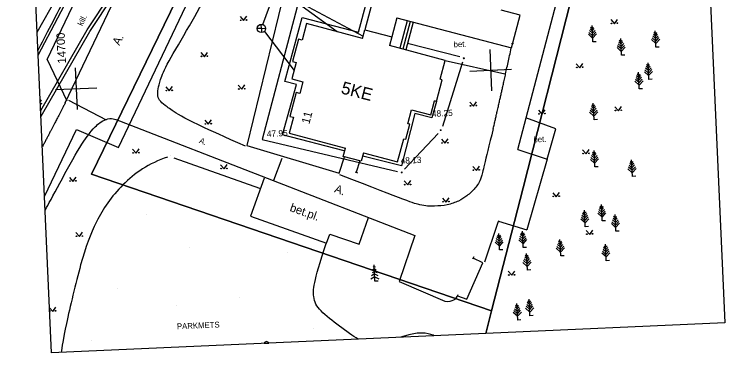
# Model space of a CAD drawing. Extents: x 641842 to 641928, y 6455750 to 6455871.
# Drawn here: x 641842.3 to 641928, y 6455750.4 to 6455791.2 of the extents above; entities that cross this region are included whole.
import ezdxf

# ---------------------------------------------------------------- set-up
doc = ezdxf.new("R2010")
doc.units = 0
for name, color, linetype in [('60', 7, 'Continuous'), ('9', 7, 'Continuous'), ('HALJASTUS', 7, 'Continuous'), ('Level 1', 7, 'Continuous'), ('Level 13', 7, 'Continuous'), ('Level 15', 7, 'Continuous'), ('Level 17', 7, 'Continuous'), ('Level 18', 7, 'Continuous'), ('Level 19', 7, 'Continuous'), ('Level 20', 7, 'Continuous'), ('Level 22', 7, 'Continuous'), ('Level 24', 7, 'Continuous'), ('Level 27', 7, 'Continuous'), ('Level 29', 7, 'Continuous'), ('Level 30', 7, 'Continuous'), ('Level 34', 7, 'Continuous'), ('Level 35', 7, 'Continuous'), ('Level 36', 7, 'Continuous'), ('Level 38', 7, 'Continuous'), ('Level 4', 7, 'Continuous'), ('Level 40', 7, 'Continuous'), ('Level 41', 7, 'Continuous'), ('Level 47', 7, 'Continuous'), ('Level 49', 7, 'Continuous'), ('Level 5', 7, 'Continuous'), ('Level 53', 7, 'Continuous'), ('Level 54', 7, 'Continuous'), ('Level 6', 7, 'Continuous'), ('Level 7', 7, 'Continuous'), ('PINNAD', 7, 'Continuous'), ('TEXT', 7, 'Continuous')]:
    doc.layers.add(name, color=color, linetype=linetype)

# ---------------------------------------------------------------- blocks, each defined once
blk = doc.blocks.new('VKOR20')
at = {"layer": 'Level 4'}
for p, q in [((0, 2500), (0, -2500)), ((-2500, 0), (2500, 0))]:
    blk.add_line(p, q, dxfattribs=at)
blk = doc.blocks.new('KMAND6')
at = {"layer": 'Level 7'}
for p, q in [((0, 1600), (-181.08, 1781.08)), ((0, 0), (0, 2000)), ((0, 1600), (181.08, 1781.08)), ((0, 450), (-491.89, 941.89)), ((0, 750), (-410.81, 1160.81)), ((0, 1050), (-329.73, 1379.73)), ((0, 1350), (-248.65, 1598.65)), ((0, 1350), (248.65, 1598.65)), ((0, 1050), (329.73, 1379.73)), ((0, 750), (410.81, 1160.81)), ((0, 450), (491.89, 941.89)), ((400, 0), (0, 0))]:
    blk.add_line(p, q, dxfattribs=at)
blk = doc.blocks.new('KVPOS2')
at = {"layer": 'PINNAD'}
for p, q in [((0, 3), (1, 3)), ((0, 3), (0, 2)), ((0, 3), (0, 0)), ((1, 3), (1, 2))]:
    blk.add_line(p, q, dxfattribs=at)
blk.add_circle((0, 0), 0.2, dxfattribs=at)
blk.add_arc((1, 2), 0.2, 179.93931, 0.0607, dxfattribs=at)
blk = doc.blocks.new('KMNOO2')
at = {"layer": 'HALJASTUS'}
for p in [(0, 0), (3, 0), (3, 0)]:
    blk.add_line(p, (3, 0), dxfattribs=at)
blk = doc.blocks.new('KKANK4')
at = {"layer": 'Level 22'}
for q in [(-500, 0), (0, 500), (500, 0), (0, -500)]:
    blk.add_line((0, 0), q, dxfattribs=at)
blk.add_circle((0, 0), 500, dxfattribs=at)
blk = doc.blocks.new('KKUUS6')
at = {"layer": 'Level 7'}
for p, q in [((0, 1800), (-125.94, 1730.03)), ((0, 0), (0, 2000)), ((0, 1800), (125.94, 1730.03)), ((0, 900), (-383.96, 686.69)), ((0, 1200), (-297.95, 1034.47)), ((0, 1500), (-211.95, 1382.25)), ((0, 1500), (211.95, 1382.25)), ((0, 1200), (297.95, 1034.47)), ((0, 900), (383.96, 686.69)), ((0, 550), (-475.29, 285.95)), ((0, 550), (475.29, 285.95)), ((400, 0), (0, 0))]:
    blk.add_line(p, q, dxfattribs=at)
blk = doc.blocks.new('KMETS0')
at = {"layer": 'PINNAD'}
blk.add_circle((0, 0), 0.311, dxfattribs=at)
blk = doc.blocks.new('KSRP')
at = {"layer": '60'}
for q in [(-35, 35), (-35, -35), (35, 35), (35, -35)]:
    blk.add_line((0, 0), q, dxfattribs=at)
for points in [[(-35, -35), (0, 0), (-35, 35)], [(35, 35), (0, 0), (35, -35)]]:
    blk.add_lwpolyline(points, dxfattribs=at)
blk.add_circle((0, 0), 50, dxfattribs=at)
for start, end in [(135.00107, 225.00005), (315.00094, 45.0001)]:
    blk.add_arc((0, 0), 50, start, end, dxfattribs=at)
blk = doc.blocks.new('KDREKA')
at = {"layer": '9'}
for p, q in [((-46, 20), (46, 20)), ((-20, 46), (-20, -46)), ((20, 46), (20, -46)), ((-46, -20), (46, -20))]:
    blk.add_line(p, q, dxfattribs=at)
blk.add_circle((0, 0), 50, dxfattribs=at)
blk = doc.blocks.new('KMURU5')
at = {"layer": 'Level 15'}
for p, q in [((-403, 505), (0, 0)), ((0, 0), (397, 505))]:
    blk.add_line(p, q, dxfattribs=at)
for centre, radius in [((-353, 55), 42.8), ((347, 55), 45.2)]:
    blk.add_circle(centre, radius, dxfattribs=at)
blk = doc.blocks.new('KKORI3')
at = {"layer": 'TEXT'}
for p, q in [((-2.5, 0), (2.5, 0)), ((0, 2.5), (0, -2.5))]:
    blk.add_line(p, q, dxfattribs=at)

msp = doc.modelspace()

# ---------------------------------------------------------------- linework, layer by layer
at = {"layer": 'Level 1'}
for p, q in [((641888.006, 6455802.428), (641884.601, 6455789.332)), ((641903.302, 6455791.11), (641901.012, 6455791.705)), ((641888.428, 6455790.761), (641887.82, 6455788.476)), ((641888.428, 6455790.761), (641902.275, 6455787.16)), ((641902.275, 6455787.16), (641903.302, 6455791.11)), ((641877.572, 6455790.087), (641877.041, 6455788.093)), ((641884.324, 6455788.292), (641877.572, 6455790.087)), ((641884.324, 6455788.292), (641884.601, 6455789.332)), ((641884.601, 6455789.332), (641887.82, 6455788.476)), ((641876.605, 6455788.21), (641875.888, 6455785.517)), ((641877.041, 6455788.093), (641876.605, 6455788.21)), ((641887.82, 6455788.476), (641887.544, 6455787.436)), ((641894.277, 6455785.645), (641887.544, 6455787.436)), ((641876.325, 6455785.401), (641875.793, 6455783.399)), ((641875.888, 6455785.517), (641876.325, 6455785.401)), ((641893.672, 6455783.371), (641894.277, 6455785.645)), ((641875.793, 6455783.399), (641877.134, 6455783.043)), ((641877.134, 6455783.043), (641876.758, 6455781.632)), ((641893.229, 6455780.699), (641893.922, 6455783.305)), ((641893.922, 6455783.305), (641893.672, 6455783.371)), ((641876.317, 6455781.749), (641875.557, 6455778.891)), ((641876.758, 6455781.632), (641876.317, 6455781.749)), ((641892.524, 6455779.054), (641892.979, 6455780.766)), ((641893.229, 6455780.699), (641892.979, 6455780.766)), ((641889.764, 6455778.002), (641890.208, 6455779.67)), ((641890.208, 6455779.67), (641892.524, 6455779.054)), ((641875.998, 6455778.774), (641875.489, 6455776.86)), ((641875.557, 6455778.891), (641875.998, 6455778.774)), ((641889.533, 6455776.123), (641890.015, 6455777.935)), ((641890.015, 6455777.935), (641889.764, 6455778.002)), ((641875.489, 6455776.86), (641882.26, 6455775.06)), ((641888.538, 6455773.39), (641889.28, 6455776.182)), ((641889.282, 6455776.189), (641889.533, 6455776.123)), ((641881.988, 6455774.037), (641882.26, 6455775.06)), ((641884.41, 6455774.488), (641884.138, 6455773.465)), ((641884.41, 6455774.488), (641888.538, 6455773.39)), ((641884.138, 6455773.465), (641881.988, 6455774.037))]:
    msp.add_line(p, q, dxfattribs=at)
at = {"layer": 'Level 15'}
for p, q in [((641845.492, 6455780.697), (641845.615, 6455780.869)), ((641848.882, 6455780.828), (641853.422, 6455778.47)), ((641874.699, 6455774.094), (641874.687, 6455774.061)), ((641861.555, 6455773.866), (641871.884, 6455770.24)), ((641874.59, 6455773.804), (641873.588, 6455771.151)), ((641846.607, 6455755.797), (641846.982, 6455755.368)), ((641846.982, 6455755.368), (641847.356, 6455755.891))]:
    msp.add_line(p, q, dxfattribs=at)
msp.add_lwpolyline([(641846.622, 6455755.45), (641846.626, 6455755.365)], dxfattribs=at)
for centre in [(641845.585, 6455780.418), (641847.326, 6455755.439)]:
    msp.add_circle(centre, 0.0452, dxfattribs=at)
msp.add_arc((641846.627, 6455755.408), 0.0428, 269.18904, 95.93946, dxfattribs=at)
for points in [[(641860.813, 6455773.98), (641858.591, 6455773.24), (641855.055, 6455770.782), (641852.029, 6455766.16), (641850.426, 6455761.677), (641848.365, 6455752.928), (641848.095, 6455751.015), (641848.015, 6455750.418)], [(641883.777, 6455752.02), (641883.139, 6455752.384), (641881.56, 6455753.562), (641878.999, 6455755.486), (641878.294, 6455756.982), (641878.361, 6455758.758), (641879.915, 6455763.557)], [(641892.943, 6455752.43), (641892.856, 6455752.466), (641891.85, 6455752.832), (641890.315, 6455752.698), (641889.15, 6455752.325), (641888.941, 6455752.251)]]:
    msp.add_open_spline(points, degree=3, dxfattribs=at)
at = {"layer": 'Level 17'}
msp.add_line((641897.703, 6455761.928), (641897.574, 6455761.658), dxfattribs=at)
msp.add_line((641897.703, 6455761.928), (641897.574, 6455761.658), dxfattribs=at)
msp.add_lwpolyline([(641895.76, 6455757.229), (641896.877, 6455756.822), (641898.803, 6455761.235), (641897.639, 6455761.793)], dxfattribs=at)
msp.add_lwpolyline([(641895.76, 6455757.229), (641896.877, 6455756.822), (641898.803, 6455761.235), (641897.639, 6455761.793)], dxfattribs=at)
at = {"layer": 'Level 18'}
for p, q in [((641889.68, 6455790.428), (641888.796, 6455787.103)), ((641890.038, 6455790.333), (641889.153, 6455787.008)), ((641890.395, 6455790.238), (641889.511, 6455786.912)), ((641894.277, 6455785.645), (641901.443, 6455784.034)), ((641907.6, 6455777.383), (641904.001, 6455778.694)), ((641906.573, 6455773.728), (641907.6, 6455777.383)), ((641883.979, 6455773.508), (641883.559, 6455772.137)), ((641883.415, 6455772.181), (641883.702, 6455772.093))]:
    msp.add_line(p, q, dxfattribs=at)
for points in [[(641882.111, 6455774.738), (641874.681, 6455776.671), (641876.35, 6455782.731), (641874.936, 6455783.104), (641877.046, 6455790.806), (641883.826, 6455789.03), (641885.59, 6455795.681)], [(641878.519, 6455793.298), (641874.958, 6455794.25), (641870.38, 6455775.378), (641881.496, 6455772.022), (641882.144, 6455773.994)], [(641893.229, 6455780.699), (641892.677, 6455778.729), (641890.615, 6455779.253), (641888.985, 6455772.901), (641884.343, 6455774.075)], [(641872.475, 6455771.451), (641870.829, 6455766.86), (641879.959, 6455763.606), (641880.378, 6455764.66), (641883.901, 6455763.464), (641885.015, 6455766.68)]]:
    msp.add_lwpolyline(points, dxfattribs=at)
at = {"layer": 'Level 24'}
for p, q in [((641872.279, 6455789.964), (641877.278, 6455803.32)), ((641872.48, 6455789.137), (641876.061, 6455784.408))]:
    msp.add_line(p, q, dxfattribs=at)
at = {"layer": 'Level 30'}
for p, q in [((641902.999, 6455774.895), (641909.683, 6455800.25)), ((641846.305, 6455785.767), (641848.675, 6455780.767)), ((641902.999, 6455774.895), (641906.573, 6455773.728)), ((641906.573, 6455773.728), (641904.097, 6455765.202)), ((641900.577, 6455765.957), (641898.998, 6455761.307)), ((641900.577, 6455765.957), (641898.998, 6455761.307)), ((641900.683, 6455766.27), (641900.577, 6455765.957)), ((641900.676, 6455766.249), (641904.097, 6455765.202))]:
    msp.add_line(p, q, dxfattribs=at)
for points in [[(641846.305, 6455785.767), (641851.927, 6455797.568), (641867.224, 6455830.291), (641877.682, 6455852.273)], [(641848.487, 6455780.51), (641858.375, 6455801.267), (641864.351, 6455813.372), (641873.204, 6455831.967), (641881.347, 6455849.65)], [(641855.015, 6455778.335), (641890.601, 6455764.504), (641888.707, 6455758.953), (641894.23, 6455756.585)]]:
    msp.add_lwpolyline(points, dxfattribs=at)
for points, degree in [([(641870.201, 6455775.276), (641865.094, 6455777.546), (641861.884, 6455779.153), (641860.723, 6455780.087), (641859.907, 6455780.652), (641859.602, 6455781.35), (641859.649, 6455782.146), (641859.901, 6455783.224), (641860.636, 6455785.078), (641863.531, 6455789.887), (641865.926, 6455794.227), (641866.548, 6455794.966), (641867.452, 6455795.499), (641868.604, 6455795.962), (641869.344, 6455795.885), (641874.848, 6455794.431)], 3), ([(641900.063, 6455777.426), (641900.598, 6455779.763), (641901.292, 6455782.83), (641902.23, 6455787.146)], 2), ([(641848.487, 6455780.51), (641847.45, 6455778.505), (641846.539, 6455776.752), (641845.737, 6455775.219)], 2), ([(641846.079, 6455767.581), (641846.188, 6455767.78), (641847.382, 6455769.972), (641850.173, 6455775.193), (641851.793, 6455777.384), (641852.409, 6455777.904), (641852.933, 6455778.345), (641853.892, 6455778.698), (641854.344, 6455778.593), (641855.015, 6455778.335)], 3), ([(641900.063, 6455777.426), (641898.984, 6455773.121), (641898.632, 6455771.244), (641897.913, 6455770.227), (641896.866, 6455769.249), (641895.964, 6455768.662), (641894.513, 6455768.159), (641892.991, 6455768.036), (641891.352, 6455768.072), (641889.689, 6455768.654), (641881.593, 6455771.836)], 3), ([(641894.23, 6455756.585), (641894.741, 6455756.54), (641895.381, 6455756.702), (641895.678, 6455757.007), (641895.841, 6455757.412)], 3), ([(641894.23, 6455756.585), (641894.741, 6455756.54), (641895.381, 6455756.702), (641895.678, 6455757.007), (641895.841, 6455757.412)], 3)]:
    msp.add_open_spline(points, degree=degree, dxfattribs=at)
at = {"layer": 'Level 35'}
for p, q in [((641877.028, 6455792.179), (641881.236, 6455789.113)), ((641877.167, 6455792.418), (641884.398, 6455788.569)), ((641896.029, 6455786.056), (641889.716, 6455787.684)), ((641896.352, 6455785.416), (641893.938, 6455777.682)), ((641893.439, 6455776.82), (641889.354, 6455772.51))]:
    msp.add_line(p, q, dxfattribs=at)
msp.add_lwpolyline([(641876.424, 6455792.11), (641872.214, 6455776.083), (641888.539, 6455772.235)], dxfattribs=at)
at = {"layer": 'Level 36'}
msp.add_lwpolyline([(641846.005, 6455769.23), (641849.831, 6455777.287), (641854.928, 6455775.136), (641868.727, 6455804.206), (641876.264, 6455820.475), (641886.688, 6455816.97)], dxfattribs=at)
at = {"layer": 'Level 38'}
for points in [[(641845.541, 6455779.582), (641851.127, 6455789.329), (641859.542, 6455802.03)], [(641845.572, 6455778.909), (641851.435, 6455789.14), (641859.843, 6455801.83)]]:
    msp.add_lwpolyline(points, dxfattribs=at)
msp.add_open_spline([(641845.214, 6455786.889), (641846.04, 6455788.456), (641849.007, 6455794.11), (641851.535, 6455799.121), (641852.107, 6455800.222), (641854.686, 6455807.894), (641856.246, 6455812.093), (641859.051, 6455817.48), (641866.82, 6455832.554), (641871.264, 6455841.634), (641877.95, 6455854.512), (641878.496, 6455856.177), (641879.25, 6455859.332), (641880.787, 6455866.584), (641881.322, 6455869.125)], degree=3, dxfattribs=at)
at = {"layer": 'Level 4'}
for p, q in [((641899.636, 6455786.961), (641899.86, 6455781.966)), ((641899.636, 6455786.961), (641899.86, 6455781.966)), ((641899.636, 6455786.961), (641899.86, 6455781.966)), ((641899.636, 6455786.961), (641899.86, 6455781.966)), ((641899.636, 6455786.961), (641899.86, 6455781.966)), ((641899.636, 6455786.961), (641899.86, 6455781.966)), ((641899.636, 6455786.961), (641899.86, 6455781.966)), ((641899.636, 6455786.961), (641899.86, 6455781.966)), ((641899.636, 6455786.961), (641899.86, 6455781.966)), ((641899.636, 6455786.961), (641899.86, 6455781.966)), ((641899.636, 6455786.961), (641899.86, 6455781.966)), ((641899.636, 6455786.961), (641899.86, 6455781.966)), ((641899.636, 6455786.961), (641899.86, 6455781.966)), ((641899.636, 6455786.961), (641899.86, 6455781.966)), ((641899.636, 6455786.961), (641899.86, 6455781.966)), ((641899.636, 6455786.961), (641899.86, 6455781.966)), ((641899.636, 6455786.961), (641899.86, 6455781.966)), ((641897.251, 6455784.352), (641899.748, 6455784.463)), ((641897.251, 6455784.352), (641899.748, 6455784.463)), ((641897.251, 6455784.352), (641899.748, 6455784.463)), ((641897.251, 6455784.352), (641899.748, 6455784.463)), ((641897.251, 6455784.352), (641899.748, 6455784.463)), ((641897.251, 6455784.352), (641899.748, 6455784.463)), ((641897.251, 6455784.352), (641899.748, 6455784.463)), ((641897.251, 6455784.352), (641899.748, 6455784.463)), ((641897.251, 6455784.352), (641899.748, 6455784.463)), ((641899.748, 6455784.463), (641902.246, 6455784.575)), ((641899.748, 6455784.463), (641902.246, 6455784.575)), ((641899.748, 6455784.463), (641902.246, 6455784.575)), ((641899.748, 6455784.463), (641902.246, 6455784.575))]:
    msp.add_line(p, q, dxfattribs=at)
at = {"layer": 'Level 40'}
for points in [[(641899.173, 6455752.709), (641846.85, 6455750.366), (641842.344, 6455850.978)], [(641842.344, 6455850.978), (641888.212, 6455847.15), (641851.662, 6455771.91), (641899.858, 6455755.419), (641899.173, 6455752.709)], [(641899.173, 6455752.709), (641899.858, 6455755.419), (641903.657, 6455770.274), (641920.909, 6455838.114), (641924.222, 6455837.291)], [(641924.222, 6455837.291), (641927.952, 6455753.998), (641899.173, 6455752.709)]]:
    msp.add_lwpolyline(points, dxfattribs=at)
msp.add_lwpolyline([(641920.909, 6455838.114), (641903.657, 6455770.274), (641899.858, 6455755.419), (641851.662, 6455771.91), (641888.212, 6455847.15)], close=True, dxfattribs=at)
at = {"layer": 'Level 41'}
msp.add_lwpolyline([(641845.242, 6455786.273), (641852.34, 6455799.808), (641855.456, 6455809.215), (641863.236, 6455824.619)], dxfattribs=at)
msp.add_lwpolyline([(641845.242, 6455786.273), (641852.34, 6455799.808), (641855.456, 6455809.215), (641863.236, 6455824.619)], dxfattribs=at)
at = {"layer": 'Level 47'}
msp.add_line((641845.118, 6455789.037), (641855.802, 6455808.041), dxfattribs=at)
msp.add_line((641845.118, 6455789.037), (641855.802, 6455808.041), dxfattribs=at)
at = {"layer": 'Level 49'}
for p, q in [((641851.662, 6455771.91), (641851.662, 6455771.91)), ((641903.657, 6455770.274), (641903.657, 6455770.274)), ((641899.858, 6455755.419), (641899.858, 6455755.419))]:
    msp.add_line(p, q, dxfattribs=at)
at = {"layer": 'Level 53'}
msp.add_lwpolyline([(641888.212, 6455847.15), (641920.909, 6455838.114), (641903.657, 6455770.274), (641899.858, 6455755.419), (641851.662, 6455771.91), (641888.212, 6455847.15)], dxfattribs=at)
at = {"layer": 'Level 54'}
for p, q in [((641851.662, 6455771.91), (641851.662, 6455771.91)), ((641903.657, 6455770.274), (641903.657, 6455770.274)), ((641899.858, 6455755.419), (641899.858, 6455755.419)), ((641899.858, 6455755.419), (641899.858, 6455755.419)), ((641899.858, 6455755.419), (641899.858, 6455755.419))]:
    msp.add_line(p, q, dxfattribs=at)
at = {"layer": 'Level 6'}
msp.add_lwpolyline([(641851.662, 6455771.91), (641888.212, 6455847.15), (641920.909, 6455838.114), (641903.657, 6455770.274), (641899.858, 6455755.419)], close=True, dxfattribs=at)
at = {"layer": 'Level 7'}
msp.add_lwpolyline([(641872.469, 6455751.514), (641873.038, 6455751.539)], dxfattribs=at)
msp.add_arc((641872.759, 6455751.402), 0.311, 26.14766, 158.98084, dxfattribs=at)

# ---------------------------------------------------------------- block references
at = {"layer": 'Level 13', "xscale": 0.0009999999999999996, "yscale": 0.001, "rotation": 2.5642489144958254}
msp.add_blockref('KKORI3', (641849.798, 6455782.226), dxfattribs=at)
at = {"layer": 'Level 15', "xscale": 0.0009999999999999996, "yscale": 0.001, "rotation": 2.5642489144958254}
for p in [(641869.984, 6455790.438), (641914.667, 6455790.066), (641865.267, 6455786.089), (641910.484, 6455784.755), (641869.766, 6455782.152), (641861.032, 6455781.958), (641897.673, 6455780.128), (641915.138, 6455779.553), (641905.922, 6455779.148), (641865.731, 6455777.932), (641894.239, 6455775.639), (641857.032, 6455774.439), (641911.245, 6455774.354), (641867.624, 6455772.543), (641898.021, 6455772.36), (641849.423, 6455771.044), (641889.749, 6455770.61), (641894.36, 6455768.551), (641907.646, 6455769.193), (641850.213, 6455764.38), (641911.681, 6455764.645), (641902.282, 6455759.712)]:
    msp.add_blockref('KMURU5', p, dxfattribs=at)
at = {"layer": 'Level 20', "xscale": 0.0009999999999999996, "yscale": 0.001, "rotation": 168.98989700795286}
msp.add_blockref('KSRP', (641902.372, 6455787.663), dxfattribs=at)
at = {"layer": 'Level 22', "xscale": 0.0009999999999999996, "yscale": 0.001, "rotation": 2.5642489144958254}
msp.add_blockref('KKANK4', (641872.125, 6455789.489), dxfattribs=at)
at = {"layer": 'Level 27'}
for p, xscale, yscale, rotation in [((641861.114, 6455774.139), 0.0009999999999999996, 0.0009999999999999998, 70.46322307154445), ((641861.114, 6455774.139), 0.0009999999999999998, 0.0009999999999999998, -14.181484567175147), ((641902.227, 6455764.908), 0.0009999999999999996, 0.001, 162.62358157461108), ((641902.227, 6455764.908), 0.0009999999999999996, 0.0009999999999999998, 74.87205554689777)]:
    msp.add_blockref('KMNOO2', p, dxfattribs=dict(at, xscale=xscale, yscale=yscale, rotation=rotation))
at = {"layer": 'Level 29', "xscale": 0.0009999999999999996, "yscale": 0.001, "rotation": 2.5642489144958254}
for p in [(641861.114, 6455774.139), (641902.227, 6455764.908)]:
    msp.add_blockref('KVPOS2', p, dxfattribs=at)
at = {"layer": 'Level 34', "xscale": 0.0009999999999999996, "yscale": 0.001, "rotation": 2.5642489144958254}
for p in [(641896.502, 6455785.893), (641893.724, 6455777.23), (641889.028, 6455772.131)]:
    msp.add_blockref('KDREKA', p, dxfattribs=at)
at = {"layer": 'Level 4', "xscale": 0.0009999999999999996, "yscale": 0.001, "rotation": 2.5642489144958254}
for p in [(641899.748, 6455784.463), (641849.798, 6455782.226), (641849.798, 6455782.226), (641849.798, 6455782.226), (641849.798, 6455782.226), (641849.798, 6455782.226), (641849.798, 6455782.226), (641849.798, 6455782.226), (641849.798, 6455782.226), (641849.798, 6455782.226), (641849.798, 6455782.226)]:
    msp.add_blockref('VKOR20', p, dxfattribs=at)
at = {"layer": 'Level 7', "xscale": 0.0009999999999999996, "yscale": 0.001, "rotation": 2.5642489144958254}
for name, p in [('KMAND6', (641912.049, 6455787.867)), ('KMAND6', (641919.664, 6455787.223)), ('KMAND6', (641915.504, 6455786.27)), ('KMAND6', (641918.8, 6455783.353)), ('KMAND6', (641917.651, 6455782.207)), ('KMAND6', (641912.199, 6455778.472)), ('KMAND6', (641912.29, 6455772.784)), ('KMAND6', (641916.818, 6455771.636)), ('KMAND6', (641913.183, 6455766.273)), ('KMAND6', (641911.14, 6455765.58)), ('KMETS0', (641858.226, 6455767.038)), ('KMAND6', (641914.821, 6455765.033)), ('KMAND6', (641900.817, 6455762.778)), ('KMAND6', (641903.668, 6455763.056)), ('KMAND6', (641908.188, 6455762.054)), ('KMETS0', (641863.438, 6455763.124)), ('KMAND6', (641913.671, 6455761.478)), ('KMETS0', (641875.272, 6455762.448)), ('KMAND6', (641904.171, 6455760.341)), ('KKUUS6', (641885.81, 6455758.993)), ('KMETS0', (641854.797, 6455758.148)), ('KMETS0', (641869.508, 6455756.998)), ('KMAND6', (641903, 6455754.318)), ('KMAND6', (641904.48, 6455754.837)), ('KMETS0', (641861.951, 6455756.045)), ('KMETS0', (641878.387, 6455753.313)), ('KMETS0', (641851.687, 6455751.891))]:
    msp.add_blockref(name, p, dxfattribs=at)

# ---------------------------------------------------------------- texts
at = {"layer": 'Level 1'}
for s, height, rotation, p in [('5KE', 1.5, 345.42336, (641881.63, 6455781.677)), ('11', 1, 75.10815, (641877.899, 6455777.902))]:
    msp.add_text(s, height=height, rotation=rotation, dxfattribs=at).set_placement(p)
at = {"layer": 'Level 13'}
for s, rotation, p in [('14700', 92.56425, (641848.584, 6455785.287)), ('A.', 62.86953, (641855.003, 6455787.373)), ('A.', 62.86953, (641855.003, 6455787.373)), ('A.', 339.16885, (641880.847, 6455769.776)), ('A.', 339.16885, (641880.847, 6455769.776))]:
    msp.add_text(s, height=1, rotation=rotation, dxfattribs=at).set_placement(p)
at = {"layer": 'Level 18'}
for s, height, rotation, p in [('bet.', 0.7, 2.56425, (641895.293, 6455787.213)), ('bet.', 0.7, 2.56425, (641904.916, 6455775.737)), ('bet.pl.', 1, 340.38435, (641875.468, 6455767.492)), ('bet.pl.', 1, 340.38435, (641875.468, 6455767.492))]:
    msp.add_text(s, height=height, rotation=rotation, dxfattribs=at).set_placement(p)
at = {"layer": 'Level 19'}
for s, rotation, p in [('kill.', 64.54202, (641850.568, 6455789.726)), ('A.', 338.76105, (641864.561, 6455775.697)), ('PARKMETS', 2.56425, (641861.961, 6455753.202))]:
    msp.add_text(s, height=0.7, rotation=rotation, dxfattribs=at).set_placement(p)
at = {"layer": 'Level 5'}
for s, p in [('48.25', (641892.68, 6455778.83)), ('47.95', (641872.797, 6455776.403)), ('48.13', (641888.915, 6455773.164))]:
    msp.add_text(s, height=0.75, rotation=2.56425, dxfattribs=at).set_placement(p)

doc.saveas('drawing.dxf')
